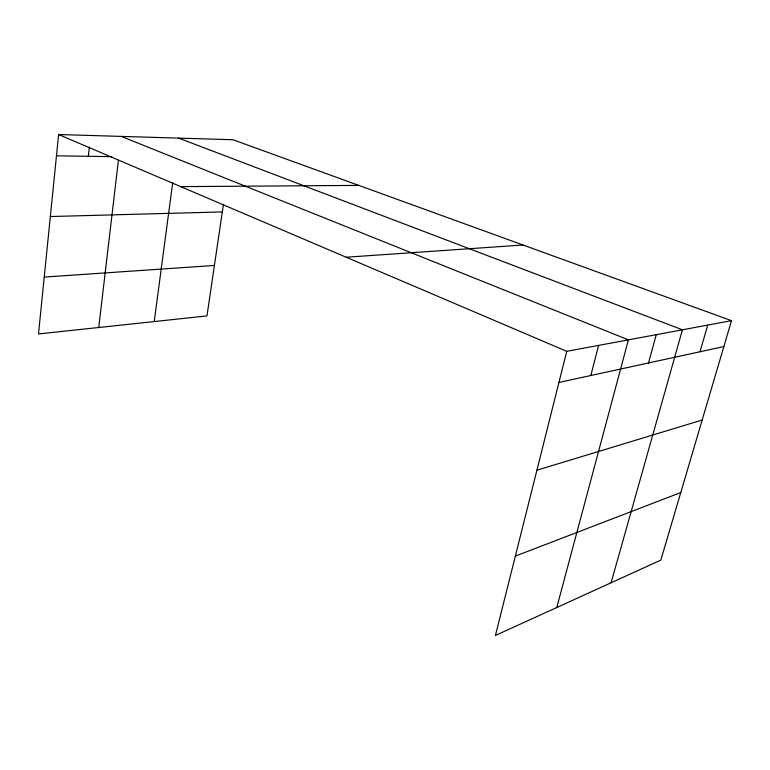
<?xml version="1.0" encoding="UTF-8"?>
<svg xmlns="http://www.w3.org/2000/svg" width="770" height="770" viewBox="0 0 770 770"><rect width="100%" height="100%" fill="white"/><g stroke="black" fill="none" stroke-linecap="round" stroke-linejoin="round"><path stroke-width="1.16" d="M731.5 320.667L566.749 351.322L495.428 635.462L660.833 560.117L731.5 320.667L232.973 139.736L58.616 134.538L38.5 333.949L206.966 315.921L223.367 204.791M88.338 156.291L89.349 147.051M98.743 327.5L118.407 160.314M154.221 321.571L172.721 182.519M590.811 375.519L598.627 345.393M556.777 607.52L628.407 339.859L121.227 136.405M648.494 362.968L656.281 334.671M611.072 582.794L682.422 329.801L178.621 138.109M700.017 351.755L707.717 325.094M515.351 556.113L680.776 492.559M536.911 470.2L702.182 420.016M558.933 382.449L723.858 346.567M44.236 277.075L214.416 265.448M346.182 257.228L523.051 245.014M50.339 216.543L222.318 211.923M180.709 186.629L358.801 185.397M56.47 155.819L111.794 156.647M58.616 134.538L566.749 351.322"/></g></svg>
